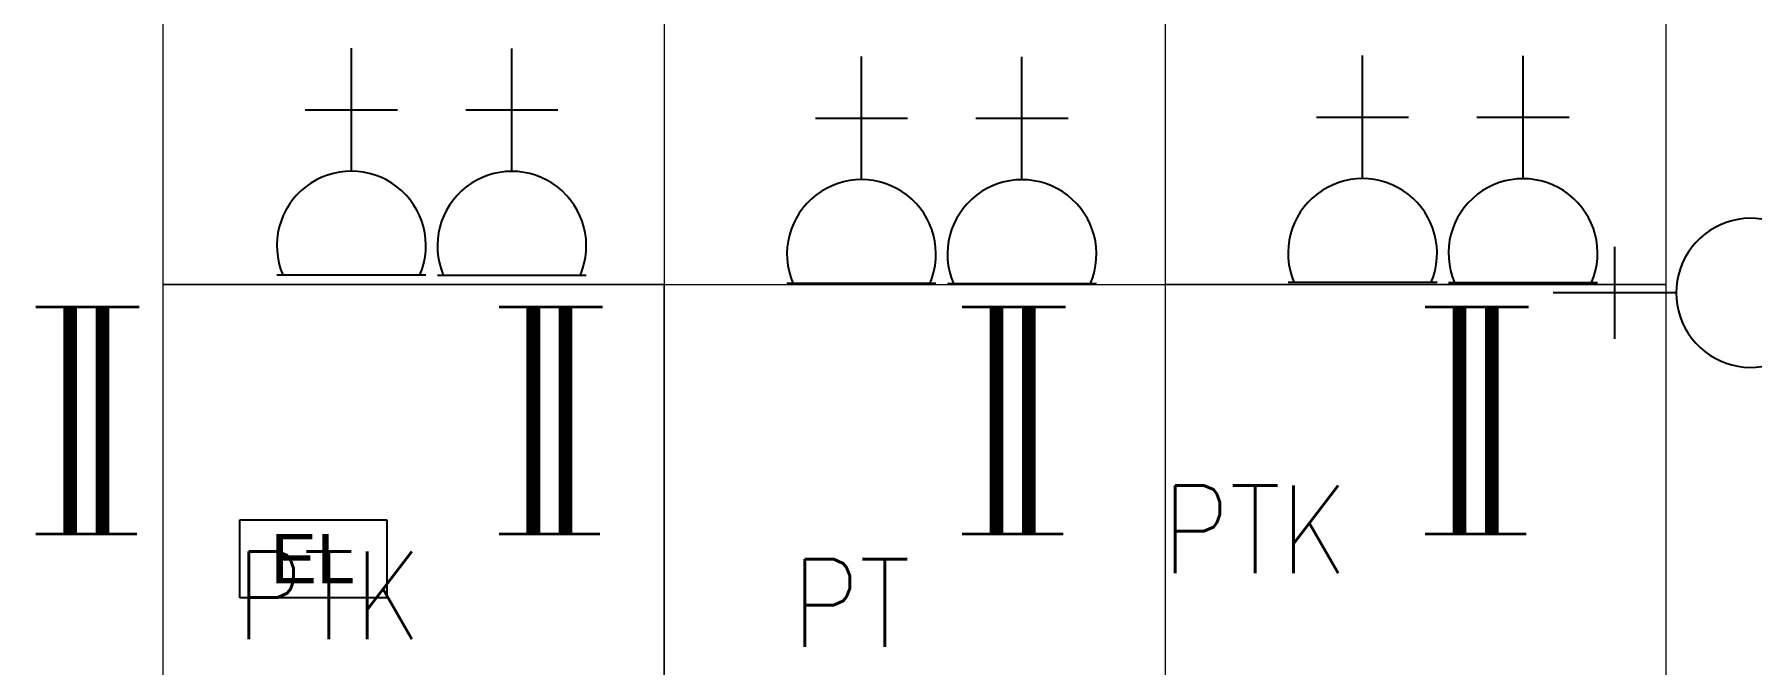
# Model space of a CAD drawing. Header units: inches. Extents: x 16928 to 514628, y -1471 to 241387.
# Drawn here: x 176348 to 183203, y 35192 to 37707 of the extents above; entities that cross this region are included whole.
import ezdxf

# ---------------------------------------------------------------- set-up
doc = ezdxf.new("R2010")
doc.units = ezdxf.units.IN
doc.header["$MEASUREMENT"] = 0
doc.layers.add('1', color=8, linetype='Continuous', lineweight=9)
doc.layers.add('t3', color=8, linetype='Continuous', lineweight=25)
for name, color, linetype in [('ELECT', 6, 'Continuous'), ('FITTING', 8, 'Continuous'), ('LAMPU', 7, 'Continuous'), ('TB', 8, 'Continuous')]:
    doc.layers.add(name, color=color, linetype=linetype)
doc.styles.add('LAILA', font='romans.shx', dxfattribs={"width": 0.85})
doc.styles.add('SANSSERIF', font='SAS_____.pfb', dxfattribs={"width": 0.7, "height": 700})

# ---------------------------------------------------------------- blocks, each defined once
blk = doc.blocks.new('emergency light R')
at = {"layer": 'LAMPU', "color": 6, "linetype": 'Continuous'}
for p, q in [((0, 4.9), (0, 247.7)), ((0, 247.7), (459.3, 247.7)), ((459.3, 247.7), (459.3, 4.9)), ((459.3, 4.9), (0, 4.9))]:
    blk.add_line(p, q, dxfattribs=at)
at = {"layer": 'LAMPU', "color": 6, "linetype": 'Continuous', "style": 'SANSSERIF'}
blk.add_text('EL', height=153.77, dxfattribs=at).set_placement((97, 50))
blk = doc.blocks.new('13A SSO 300mm')
at = {"layer": 'ELECT', "color": 6}
for p, q in [((0, 413.8), (0, 904.4)), ((-184, 659.1), (184, 659.1)), ((-297.4, 0), (297.4, 0))]:
    blk.add_line(p, q, dxfattribs=at)
blk.add_arc((0, 116.3), 297.4, 336.97635, 203.02365, dxfattribs=at)

msp = doc.modelspace()

# ---------------------------------------------------------------- linework, layer by layer
at = {"layer": '1'}
for points in [[(176862.4, 36708.6), (176862.4, 39208.6), (178862.4, 39208.6), (178862.4, 36708.6)], [(182862.4, 36708.6), (182862.4, 39208.6), (180862.4, 39208.6), (180862.4, 36708.6)], [(176862.4, 34208.6), (176862.4, 36708.6), (178862.4, 36708.6), (178862.4, 34208.6)], [(178862.4, 34208.6), (178862.4, 36708.6), (180862.4, 36708.6), (180862.4, 34208.6)], [(182862.4, 34208.6), (182862.4, 36708.6), (180862.4, 36708.6), (180862.4, 34208.6)]]:
    msp.add_lwpolyline(points, close=True, dxfattribs=at)
at = {"layer": 'FITTING', "color": 3}
for points, const_width in [([(176353, 36619.5), (176638.1, 36619.5)], 10.9), ([(176353, 36619.5), (176638.1, 36619.5)], 10.9), ([(176490.6, 35713.6), (176490.6, 36613.6)], 54.6), ([(176490.6, 35713.6), (176490.6, 36613.6)], 54.6), ([(176491.7, 36619.5), (176766.9, 36619.5)], 10.9), ([(176491.7, 36619.5), (176766.9, 36619.5)], 10.9), ([(176619.4, 35713.6), (176619.4, 36613.6)], 54.6), ([(176619.4, 35713.6), (176619.4, 36613.6)], 54.6), ([(178201.9, 36619.5), (178487, 36619.5)], 10.9), ([(178201.9, 36619.5), (178487, 36619.5)], 10.9), ([(178201.9, 36619.5), (178487, 36619.5)], 10.9), ([(178201.9, 36619.5), (178487, 36619.5)], 10.9), ([(178339.6, 35713.6), (178339.6, 36613.6)], 54.6), ([(178339.6, 35713.6), (178339.6, 36613.6)], 54.6), ([(178339.6, 35713.6), (178339.6, 36613.6)], 54.6), ([(178339.6, 35713.6), (178339.6, 36613.6)], 54.6), ([(178340.7, 36619.5), (178615.9, 36619.5)], 10.9), ([(178340.7, 36619.5), (178615.9, 36619.5)], 10.9), ([(178340.7, 36619.5), (178615.9, 36619.5)], 10.9), ([(178340.7, 36619.5), (178615.9, 36619.5)], 10.9), ([(178468.4, 35713.6), (178468.4, 36613.6)], 54.6), ([(178468.4, 35713.6), (178468.4, 36613.6)], 54.6), ([(178468.4, 35713.6), (178468.4, 36613.6)], 54.6), ([(178468.4, 35713.6), (178468.4, 36613.6)], 54.6), ([(180050.9, 36619.5), (180336, 36619.5)], 10.9), ([(180050.9, 36619.5), (180336, 36619.5)], 10.9), ([(180050.9, 36619.5), (180336, 36619.5)], 10.9), ([(180050.9, 36619.5), (180336, 36619.5)], 10.9), ([(180188.5, 35713.6), (180188.5, 36613.6)], 54.6), ([(180188.5, 35713.6), (180188.5, 36613.6)], 54.6), ([(180188.5, 35713.6), (180188.5, 36613.6)], 54.6), ([(180188.5, 35713.6), (180188.5, 36613.6)], 54.6), ([(180189.6, 36619.5), (180464.8, 36619.5)], 10.9), ([(180189.6, 36619.5), (180464.8, 36619.5)], 10.9), ([(180189.6, 36619.5), (180464.8, 36619.5)], 10.9), ([(180189.6, 36619.5), (180464.8, 36619.5)], 10.9), ([(180317.4, 35713.6), (180317.4, 36613.6)], 54.6), ([(180317.4, 35713.6), (180317.4, 36613.6)], 54.6), ([(180317.4, 35713.6), (180317.4, 36613.6)], 54.6), ([(180317.4, 35713.6), (180317.4, 36613.6)], 54.6), ([(181899.9, 36619.5), (182184.9, 36619.5)], 10.9), ([(181899.9, 36619.5), (182184.9, 36619.5)], 10.9), ([(181899.9, 36619.5), (182184.9, 36619.5)], 10.9), ([(181899.9, 36619.5), (182184.9, 36619.5)], 10.9), ([(182037.5, 35713.6), (182037.5, 36613.6)], 54.6), ([(182037.5, 35713.6), (182037.5, 36613.6)], 54.6), ([(182037.5, 35713.6), (182037.5, 36613.6)], 54.6), ([(182037.5, 35713.6), (182037.5, 36613.6)], 54.6), ([(182038.6, 36619.5), (182313.8, 36619.5)], 10.9), ([(182038.6, 36619.5), (182313.8, 36619.5)], 10.9), ([(182038.6, 36619.5), (182313.8, 36619.5)], 10.9), ([(182038.6, 36619.5), (182313.8, 36619.5)], 10.9), ([(182166.3, 35713.6), (182166.3, 36613.6)], 54.6), ([(182166.3, 35713.6), (182166.3, 36613.6)], 54.6), ([(182166.3, 35713.6), (182166.3, 36613.6)], 54.6), ([(182166.3, 35713.6), (182166.3, 36613.6)], 54.6), ([(176353, 35713.6), (176628.2, 35713.6)], 10.9), ([(176353, 35713.6), (176628.2, 35713.6)], 10.9), ([(176481.8, 35713.6), (176757, 35713.6)], 10.9), ([(176481.8, 35713.6), (176757, 35713.6)], 10.9), ([(178201.9, 35713.6), (178477.2, 35713.6)], 10.9), ([(178201.9, 35713.6), (178477.2, 35713.6)], 10.9), ([(178201.9, 35713.6), (178477.2, 35713.6)], 10.9), ([(178201.9, 35713.6), (178477.2, 35713.6)], 10.9), ([(178330.8, 35713.6), (178606, 35713.6)], 10.9), ([(178330.8, 35713.6), (178606, 35713.6)], 10.9), ([(178330.8, 35713.6), (178606, 35713.6)], 10.9), ([(178330.8, 35713.6), (178606, 35713.6)], 10.9), ([(180050.9, 35713.6), (180326.1, 35713.6)], 10.9), ([(180050.9, 35713.6), (180326.1, 35713.6)], 10.9), ([(180050.9, 35713.6), (180326.1, 35713.6)], 10.9), ([(180050.9, 35713.6), (180326.1, 35713.6)], 10.9), ([(180179.8, 35713.6), (180455, 35713.6)], 10.9), ([(180179.8, 35713.6), (180455, 35713.6)], 10.9), ([(180179.8, 35713.6), (180455, 35713.6)], 10.9), ([(180179.8, 35713.6), (180455, 35713.6)], 10.9), ([(181899.9, 35713.6), (182175.1, 35713.6)], 10.9), ([(181899.9, 35713.6), (182175.1, 35713.6)], 10.9), ([(181899.9, 35713.6), (182175.1, 35713.6)], 10.9), ([(181899.9, 35713.6), (182175.1, 35713.6)], 10.9), ([(182028.7, 35713.6), (182303.9, 35713.6)], 10.9), ([(182028.7, 35713.6), (182303.9, 35713.6)], 10.9), ([(182028.7, 35713.6), (182303.9, 35713.6)], 10.9), ([(182028.7, 35713.6), (182303.9, 35713.6)], 10.9)]:
    msp.add_lwpolyline(points, dxfattribs=dict(at, const_width=const_width))

# ---------------------------------------------------------------- block references
at = {"layer": 'LAMPU', "color": 8, "xscale": 1.27951153594687, "yscale": 1.27951153594687, "zscale": 1.27951153594687}
msp.add_blockref('emergency light R', (177167.4, 35452.4), dxfattribs=at)
at = {"layer": 'TB', "color": 6, "linetype": 'Continuous'}
for p in [(177613.1, 36747.1), (178253.8, 36746.5), (179649.7, 36713.7), (180290.4, 36713.2), (181650.1, 36717.7), (182290.7, 36717.2)]:
    msp.add_blockref('13A SSO 300mm', p, dxfattribs=at)
at = {"layer": 'TB', "color": 6, "linetype": 'Continuous', "rotation": 90}
msp.add_blockref('13A SSO 300mm', (183315.8, 36675.6), dxfattribs=at)

# ---------------------------------------------------------------- texts
at = {"layer": 't3', "style": 'LAILA', "width": 0.85}
for s, p in [(' PTK', (180647.1, 35557.2)), (' PTK', (176949.2, 35293.4)), (' PT', (179169, 35262.7))]:
    msp.add_text(s, height=350, dxfattribs=at).set_placement(p)

doc.saveas('drawing.dxf')
